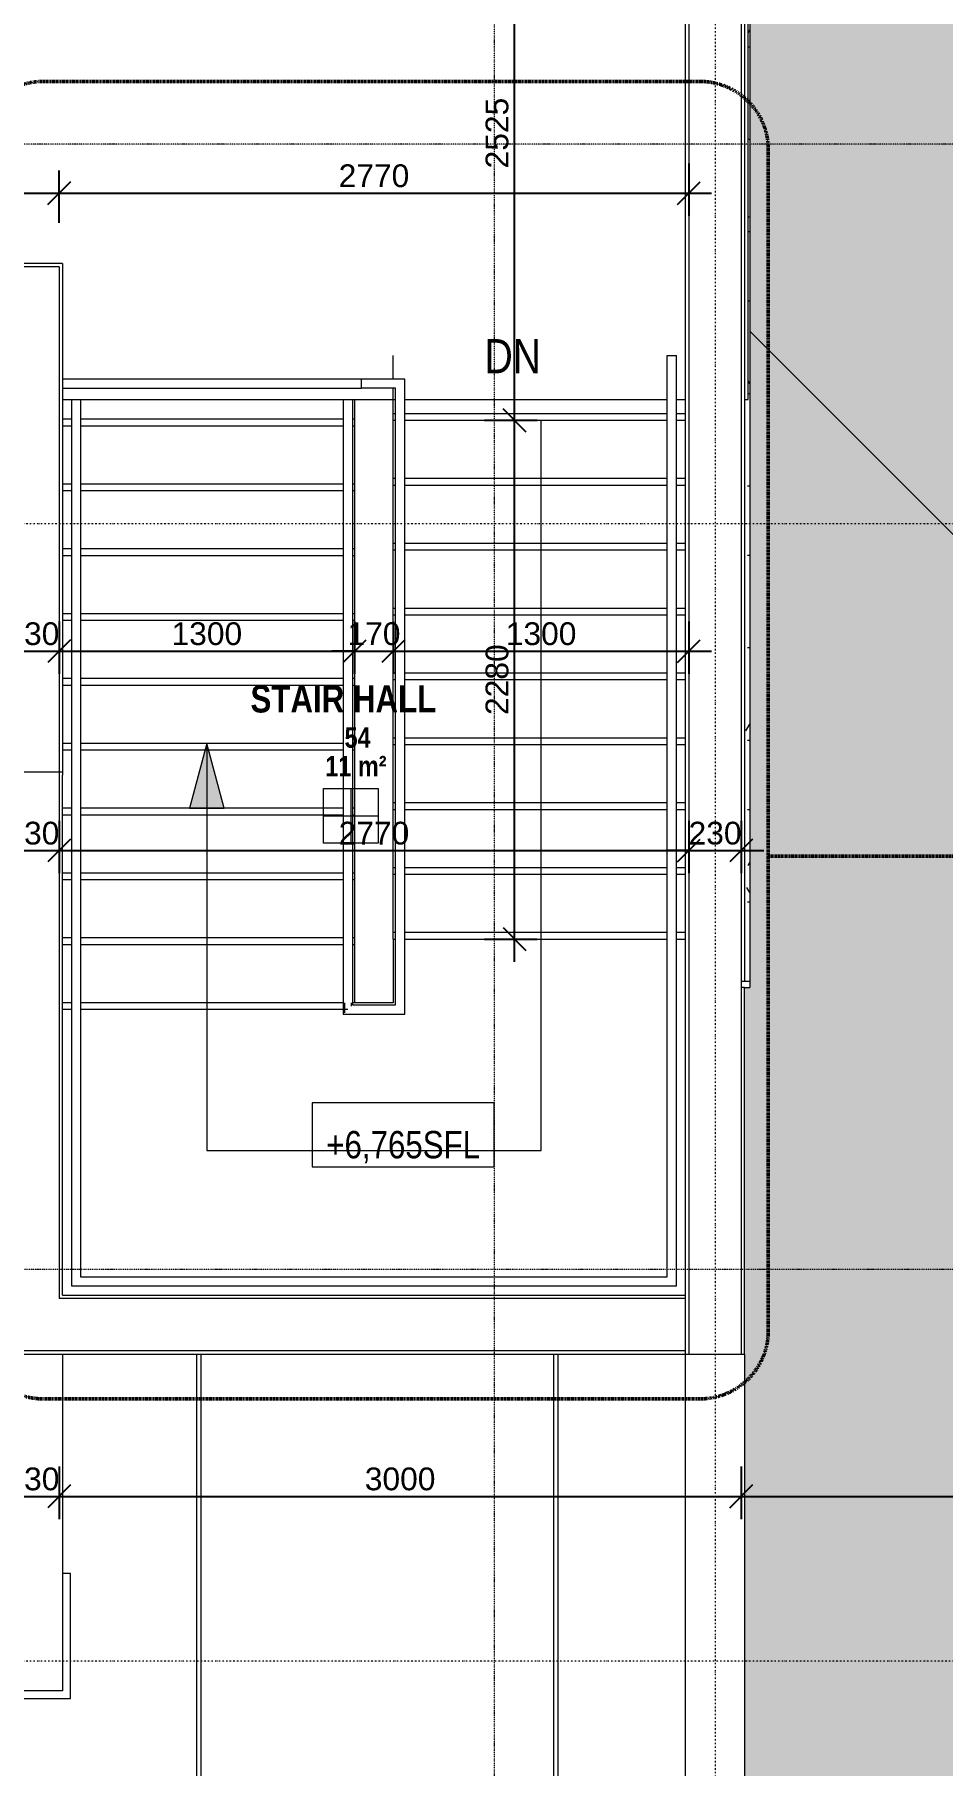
# Model space of a CAD drawing. Header units: millimetres. Extents: x -21051 to 202668, y -15646 to 13691.
# Drawn here: x 132774 to 136766, y -8752 to -1144 of the extents above; entities that cross this region are included whole.
import ezdxf

# ---------------------------------------------------------------- set-up
doc = ezdxf.new("R2010")
doc.units = ezdxf.units.MM
for name, pattern in [('Dash dot', [15.875, 6.35, -4.7625, 0, -4.7625]), ('Overhead', [2.8, 2, -0.8]), ('TD_Callout Boundary', [4, 2, -2]), ('TD_Level Line', [8, 4, -2, 0, -2])]:
    doc.linetypes.add(name, pattern=pattern)
for name, color, linetype, lineweight in [('A-ANNO-DIMS', 211, 'Continuous', 9), ('A-ANNO-SYMB', 150, 'Continuous', 9), ('A-AREA-IDEN', 2, 'Continuous', 9), ('A-DETL-MBND', 5, 'Continuous', 5), ('A-FLOR', 192, 'Continuous', 5), ('A-FLOR-HRAL', 11, 'Continuous', 5), ('A-ROOF', 132, 'Continuous', 5), ('A-ROOF-PATT', 132, 'Continuous', 5), ('A-WALL', 113, 'Continuous', 5), ('G-ANNO-DIMS', 111, 'Continuous', 9), ('G-ANNO-SYMB', 111, 'Continuous', 9), ('I-WALL', 2, 'Continuous', 5), ('Q-CASE', 31, 'Continuous', 5), ('S-GRID', 1, 'Continuous', 9), ('S-STRS', 31, 'Continuous', 5), ('S-STRS-ANNO', 31, 'Continuous', 5), ('S-STRS-IDEN', 31, 'Continuous', 5)]:
    doc.layers.add(name, color=color, linetype=linetype, lineweight=lineweight)
doc.layers.get('0').off()
doc.styles.add('Arial Narrow', font='ARIALN.TTF', dxfattribs={"height": 150})
doc.styles.add('Arial Narrow_1', font='ARIALN.TTF', dxfattribs={"height": 120})
doc.styles.add('Arial Narrow_B', font='ARIALNB.TTF', dxfattribs={"height": 90})
doc.styles.add('Arial Narrow_B_1', font='ARIALNB.TTF', dxfattribs={"height": 120})
doc.styles.add('Arial_3', font='arial.ttf', dxfattribs={"height": 100})
doc.dimstyles.new('Arial_1_0', dxfattribs={"dimscale": 304.8, "dimtxt": 102.02594, "dimasz": 0.328084, "dimexe": 0.328084, "dimexo": 0.0625, "dimgap": 0.082021, "dimtad": 1, "dimdec": 0, "dimzin": 0, "dimdsep": 46, "dimtxsty": 'Arial_3', "dimblk1": 'OBLIQUE', "dimblk2": 'OBLIQUE', "dimsah": 1, "dimcen": 0.09, "dimdle": 0.328084, "dimazin": 0, "dimtfac": 1, "dimtdec": 4, "dimtix": 1, "dimtmove": 0, "dimatfit": 3, "dimfxl": 0.492126, "dimfxlon": 1, "dimtvp": 1, "dimtolj": 1, "dimtzin": 0, "dimarcsym": 2})

# ---------------------------------------------------------------- blocks, each defined once
blk = doc.blocks.new('PARAPET4 - PARAPET-973503-02_Pent floor')
at = {"layer": 'Q-CASE'}
for p, q in [((-9460.2, -661.7), (-7426, -594.8)), ((-9478.7, -681.4), (-7425.4, -613.9)), ((-7374.5, -2161.9), (-9427.8, -2229.4)), ((-7373.8, -2181.1), (-9408, -2247.9))]:
    blk.add_line(p, q, dxfattribs=at)
blk = doc.blocks.new('Railing - Railing-1119065-02_Pent floor')
at = {"layer": 'A-FLOR-HRAL'}
for p, q in [((-3211.3, -1100.1), (-5860.7, -1187.2)), ((-3210, -1140.1), (-5859.4, -1227.2)), ((-5860.7, -1187.2), (-5910.7, -1188.9)), ((-5910.7, -1188.9), (-5901.8, -1458.7)), ((-5860.5, -1192.2), (-5905.5, -1193.7)), ((-5860.5, -1192.2), (-5905.5, -1193.7)), ((-5860.5, -1192.2), (-5905.5, -1193.7)), ((-5860.5, -1192.2), (-5905.5, -1193.7)), ((-5860.5, -1192.2), (-5905.5, -1193.7)), ((-3158.7, -1178.5), (-3118.7, -1177.1)), ((-3153.8, -1328.4), (-3158.7, -1178.5)), ((-3112.5, -1367), (-3118.7, -1177.1)), ((-5859.5, -1222.2), (-5874.5, -1222.7)), ((-5859.5, -1222.2), (-5874.5, -1222.7)), ((-5859.5, -1222.2), (-5874.5, -1222.7)), ((-5859.5, -1222.2), (-5874.5, -1222.7)), ((-5859.5, -1222.2), (-5874.5, -1222.7)), ((-5859.4, -1227.2), (-5869.4, -1227.5)), ((-5869.4, -1227.5), (-5863.1, -1417.4)), ((-5573.3, -1407.9), (-3294.5, -1333)), ((-3294.5, -1333), (-3153.8, -1328.4)), ((-3293.2, -1373), (-3112.5, -1367)), ((-5863.1, -1417.4), (-5858.1, -1417.3)), ((-5858.1, -1417.3), (-5573.3, -1407.9)), ((-5572, -1447.9), (-3293.2, -1373)), ((-5901.8, -1458.7), (-5856.8, -1457.3)), ((-5856.8, -1457.3), (-5572, -1447.9))]:
    blk.add_line(p, q, dxfattribs=at)
blk = doc.blocks.new('Railing - Railing-1119069-02_Pent floor')
at = {"layer": 'A-FLOR-HRAL'}
for p, q in [((-3250.6, 94.2), (-5900, 7.1)), ((-5900, 7.1), (-7144.3, -33.8)), ((-3249.2, 54.2), (-5898.6, -32.9)), ((-7144.3, -33.8), (-7056.9, -2692.4)), ((-5898.6, -32.9), (-7103, -72.5)), ((-7103, -72.5), (-7018.2, -2651.1)), ((-5534, -2602.3), (-3255.2, -2527.4)), ((-5532.7, -2642.2), (-3253.9, -2567.3)), ((-3255.2, -2527.4), (-2970.4, -2518)), ((-3253.9, -2567.3), (-2969.1, -2558)), ((-2970.4, -2518), (-2969.1, -2558)), ((-7056.9, -2692.4), (-5817.5, -2651.6)), ((-7018.2, -2651.1), (-5818.9, -2611.6)), ((-5818.9, -2611.6), (-5534, -2602.3)), ((-5817.5, -2651.6), (-5532.7, -2642.2))]:
    blk.add_line(p, q, dxfattribs=at)
blk = doc.blocks.new('brick facing edge - brick facing edge-1233025-02_Pent floor')
at = {"layer": 'A-WALL'}
for p, q in [((-8967.5, 211.4), (-8957.6, -88.4)), ((-8957.6, -88.4), (-8407.9, -70.3)), ((-8407.9, -70.3), (-8409.1, -35.4))]:
    blk.add_line(p, q, dxfattribs=at)
blk = doc.blocks.new('Railing - Railing-1314370-02_Pent floor')
at = {"layer": 'A-FLOR-HRAL'}
for p, q in [((-3201.9, 135.8), (-3158.7, -1178.5)), ((-3118.7, -1177.1), (-3161.9, 137.2)), ((-3141, -1177.9), (-3136.4, -1177.7))]:
    blk.add_line(p, q, dxfattribs=at)
blk = doc.blocks.new('Room Tag B - Medium_rfaX - Name and Number-1261570-02_Pent floor')
at = {"layer": 'A-AREA-IDEN'}
for p, q in [((-2.752, -5.004), (-2.752, -2.604)), ((-2.752, -2.604), (-0.352, -2.604)), ((-1.552, -2.604), (-1.552, -5.004)), ((-0.352, -2.604), (-0.352, -5.004)), ((-2.752, -3.804), (-0.352, -3.804)), ((-0.352, -5.004), (-2.752, -5.004))]:
    blk.add_line(p, q, dxfattribs=at)
blk = doc.blocks.new('_Oblique')
at = {"color": 0, "linetype": 'ByBlock', "lineweight": -2}
blk.add_line((-0.5, -0.5), (0.5, 0.5), dxfattribs=at)
blk = doc.blocks.new('*D1451')
at = {"layer": 'A-ANNO-DIMS', "color": 0, "lineweight": -2, "transparency": 16777216}
for p, q in [((132651.6, -7438.2), (132651.6, -7669.2)), ((132881.6, -7438.2), (132881.6, -7669.2)), ((132651.6, -7569.2), (132551.6, -7569.2)), ((132651.6, -7569.2), (132881.6, -7569.2)), ((132881.6, -7569.2), (132981.6, -7569.2))]:
    blk.add_line(p, q, dxfattribs=at)
at = {"layer": 'Defpoints', "color": 0, "transparency": 16777216}
for p in [(132651.6, -7419.2), (132881.6, -7419.2), (132881.6, -7569.2)]:
    blk.add_point(p, dxfattribs=at)
at = {"layer": 'A-ANNO-DIMS', "color": 0, "lineweight": -2, "transparency": 16777216, "xscale": 100, "yscale": 100, "zscale": 100}
blk.add_blockref('_Oblique', (132651.6, -7569.2), dxfattribs=at)
at = {"layer": 'A-ANNO-DIMS', "color": 0, "lineweight": -2, "transparency": 16777216, "xscale": 100, "yscale": 100, "zscale": 100, "rotation": 180}
blk.add_blockref('_Oblique', (132881.6, -7569.2), dxfattribs=at)
at = {"layer": 'A-ANNO-DIMS', "color": 0, "transparency": 16777216, "insert": (132766.6, -7493.1), "char_height": 100, "width": 276.883, "attachment_point": 5, "style": 'Arial_3'}
blk.add_mtext('\\A1;230', dxfattribs=at)
blk = doc.blocks.new('*D1452')
at = {"layer": 'A-ANNO-DIMS', "color": 0, "lineweight": -2, "transparency": 16777216}
for p, q in [((132881.6, -7438.2), (132881.6, -7669.2)), ((135881.6, -7438.2), (135881.6, -7669.2)), ((132781.6, -7569.2), (135981.6, -7569.2))]:
    blk.add_line(p, q, dxfattribs=at)
at = {"layer": 'Defpoints', "color": 0, "transparency": 16777216}
for p in [(132881.6, -7419.2), (135881.6, -7419.2), (135881.6, -7569.2)]:
    blk.add_point(p, dxfattribs=at)
at = {"layer": 'A-ANNO-DIMS', "color": 0, "lineweight": -2, "transparency": 16777216, "xscale": 100, "yscale": 100, "zscale": 100, "rotation": 180}
blk.add_blockref('_Oblique', (132881.6, -7569.2), dxfattribs=at)
at = {"layer": 'A-ANNO-DIMS', "color": 0, "lineweight": -2, "transparency": 16777216, "xscale": 100, "yscale": 100, "zscale": 100}
blk.add_blockref('_Oblique', (135881.6, -7569.2), dxfattribs=at)
at = {"layer": 'A-ANNO-DIMS', "color": 0, "transparency": 16777216, "insert": (134381.6, -7493.1), "char_height": 100, "width": 369.177, "attachment_point": 5, "style": 'Arial_3'}
blk.add_mtext('\\A1;3000', dxfattribs=at)
blk = doc.blocks.new('*D1453')
at = {"layer": 'A-ANNO-DIMS', "color": 0, "lineweight": -2, "transparency": 16777216}
for p, q in [((135881.6, -7438.2), (135881.6, -7669.2)), ((142481.6, -7438.2), (142481.6, -7669.2)), ((135781.6, -7569.2), (142581.6, -7569.2))]:
    blk.add_line(p, q, dxfattribs=at)
at = {"layer": 'Defpoints', "color": 0, "transparency": 16777216}
for p in [(135881.6, -7419.2), (142481.6, -7419.2), (142481.6, -7569.2)]:
    blk.add_point(p, dxfattribs=at)
at = {"layer": 'A-ANNO-DIMS', "color": 0, "lineweight": -2, "transparency": 16777216, "xscale": 100, "yscale": 100, "zscale": 100, "rotation": 180}
blk.add_blockref('_Oblique', (135881.6, -7569.2), dxfattribs=at)
at = {"layer": 'A-ANNO-DIMS', "color": 0, "lineweight": -2, "transparency": 16777216, "xscale": 100, "yscale": 100, "zscale": 100}
blk.add_blockref('_Oblique', (142481.6, -7569.2), dxfattribs=at)
at = {"layer": 'A-ANNO-DIMS', "color": 0, "transparency": 16777216, "insert": (139181.6, -7493.1), "char_height": 100, "width": 369.177, "attachment_point": 5, "style": 'Arial_3'}
blk.add_mtext('\\A1;6600', dxfattribs=at)
blk = doc.blocks.new('Spot Elevations - _-1243852-02_Pent floor')
at = {"layer": 'G-ANNO-DIMS'}
for p, q in [((-4, 0), (-4, 2.8125)), ((-4, 2.8125), (4, 2.8125)), ((4, 2.8125), (4, 0)), ((4, 0), (-4, 0))]:
    blk.add_line(p, q, dxfattribs=at)
blk = doc.blocks.new('*D1494')
at = {"layer": 'A-ANNO-DIMS', "color": 0, "lineweight": -2, "transparency": 16777216}
for p, q in [((134884.2, -5219.2), (134884.2, -2739.2)), ((134753.2, -2839.2), (134984.2, -2839.2)), ((134753.2, -5119.2), (134984.2, -5119.2))]:
    blk.add_line(p, q, dxfattribs=at)
at = {"layer": 'Defpoints', "color": 0, "transparency": 16777216}
for p in [(134734.2, -2839.2), (134884.2, -2839.2), (134734.2, -5119.2)]:
    blk.add_point(p, dxfattribs=at)
at = {"layer": 'A-ANNO-DIMS', "color": 0, "lineweight": -2, "transparency": 16777216, "xscale": 100, "yscale": 100, "zscale": 100}
for p, rotation in [((134884.2, -2839.2), 90), ((134884.2, -5119.2), 270)]:
    blk.add_blockref('_Oblique', p, dxfattribs=dict(at, rotation=rotation))
at = {"layer": 'A-ANNO-DIMS', "color": 0, "transparency": 16777216, "insert": (134808.1, -3979.2), "char_height": 100, "width": 369.177, "attachment_point": 5, "rotation": 90, "style": 'Arial_3'}
blk.add_mtext('\\A1;2280', dxfattribs=at)
blk = doc.blocks.new('*D1495')
at = {"layer": 'A-ANNO-DIMS', "color": 0, "lineweight": -2, "transparency": 16777216}
for p, q in [((134884.2, -2939.2), (134884.2, -214.2)), ((134753.2, -314.2), (134984.2, -314.2)), ((134753.2, -2839.2), (134984.2, -2839.2))]:
    blk.add_line(p, q, dxfattribs=at)
at = {"layer": 'Defpoints', "color": 0, "transparency": 16777216}
for p in [(134734.2, -314.2), (134884.2, -314.2), (134734.2, -2839.2)]:
    blk.add_point(p, dxfattribs=at)
at = {"layer": 'A-ANNO-DIMS', "color": 0, "lineweight": -2, "transparency": 16777216, "xscale": 100, "yscale": 100, "zscale": 100}
for p, rotation in [((134884.2, -314.2), 90), ((134884.2, -2839.2), 270)]:
    blk.add_blockref('_Oblique', p, dxfattribs=dict(at, rotation=rotation))
at = {"layer": 'A-ANNO-DIMS', "color": 0, "transparency": 16777216, "insert": (134808.1, -1576.7), "char_height": 100, "width": 369.177, "attachment_point": 5, "rotation": 90, "style": 'Arial_3'}
blk.add_mtext('\\A1;2525', dxfattribs=at)
blk = doc.blocks.new('*D1515')
at = {"layer": 'A-ANNO-DIMS', "color": 0, "lineweight": -2, "transparency": 16777216}
for p, q in [((132651.6, -4599.6), (132651.6, -4830.5)), ((132881.6, -4599.6), (132881.6, -4830.5)), ((132651.6, -4730.5), (132551.6, -4730.5)), ((132651.6, -4730.5), (132881.6, -4730.5)), ((132881.6, -4730.5), (132981.6, -4730.5))]:
    blk.add_line(p, q, dxfattribs=at)
at = {"layer": 'Defpoints', "color": 0, "transparency": 16777216}
for p in [(132651.6, -4580.5), (132881.6, -4580.5), (132881.6, -4730.5)]:
    blk.add_point(p, dxfattribs=at)
at = {"layer": 'A-ANNO-DIMS', "color": 0, "lineweight": -2, "transparency": 16777216, "xscale": 100, "yscale": 100, "zscale": 100}
blk.add_blockref('_Oblique', (132651.6, -4730.5), dxfattribs=at)
at = {"layer": 'A-ANNO-DIMS', "color": 0, "lineweight": -2, "transparency": 16777216, "xscale": 100, "yscale": 100, "zscale": 100, "rotation": 180}
blk.add_blockref('_Oblique', (132881.6, -4730.5), dxfattribs=at)
at = {"layer": 'A-ANNO-DIMS', "color": 0, "transparency": 16777216, "insert": (132766.6, -4654.5), "char_height": 100, "width": 276.883, "attachment_point": 5, "style": 'Arial_3'}
blk.add_mtext('\\A1;230', dxfattribs=at)
blk = doc.blocks.new('*D1516')
at = {"layer": 'A-ANNO-DIMS', "color": 0, "lineweight": -2, "transparency": 16777216}
for p, q in [((132881.6, -4599.6), (132881.6, -4830.5)), ((135651.6, -4599.6), (135651.6, -4830.5)), ((132781.6, -4730.5), (135751.6, -4730.5))]:
    blk.add_line(p, q, dxfattribs=at)
at = {"layer": 'Defpoints', "color": 0, "transparency": 16777216}
for p in [(132881.6, -4580.5), (135651.6, -4580.5), (135651.6, -4730.5)]:
    blk.add_point(p, dxfattribs=at)
at = {"layer": 'A-ANNO-DIMS', "color": 0, "lineweight": -2, "transparency": 16777216, "xscale": 100, "yscale": 100, "zscale": 100, "rotation": 180}
blk.add_blockref('_Oblique', (132881.6, -4730.5), dxfattribs=at)
at = {"layer": 'A-ANNO-DIMS', "color": 0, "lineweight": -2, "transparency": 16777216, "xscale": 100, "yscale": 100, "zscale": 100}
blk.add_blockref('_Oblique', (135651.6, -4730.5), dxfattribs=at)
at = {"layer": 'A-ANNO-DIMS', "color": 0, "transparency": 16777216, "insert": (134266.6, -4654.5), "char_height": 100, "width": 369.177, "attachment_point": 5, "style": 'Arial_3'}
blk.add_mtext('\\A1;2770', dxfattribs=at)
blk = doc.blocks.new('*D1517')
at = {"layer": 'A-ANNO-DIMS', "color": 0, "lineweight": -2, "transparency": 16777216}
for p, q in [((135651.6, -4599.6), (135651.6, -4830.5)), ((135881.6, -4599.6), (135881.6, -4830.5)), ((135651.6, -4730.5), (135551.6, -4730.5)), ((135651.6, -4730.5), (135881.6, -4730.5)), ((135881.6, -4730.5), (135981.6, -4730.5))]:
    blk.add_line(p, q, dxfattribs=at)
at = {"layer": 'Defpoints', "color": 0, "transparency": 16777216}
for p in [(135651.6, -4580.5), (135881.6, -4580.5), (135881.6, -4730.5)]:
    blk.add_point(p, dxfattribs=at)
at = {"layer": 'A-ANNO-DIMS', "color": 0, "lineweight": -2, "transparency": 16777216, "xscale": 100, "yscale": 100, "zscale": 100}
blk.add_blockref('_Oblique', (135651.6, -4730.5), dxfattribs=at)
at = {"layer": 'A-ANNO-DIMS', "color": 0, "lineweight": -2, "transparency": 16777216, "xscale": 100, "yscale": 100, "zscale": 100, "rotation": 180}
blk.add_blockref('_Oblique', (135881.6, -4730.5), dxfattribs=at)
at = {"layer": 'A-ANNO-DIMS', "color": 0, "transparency": 16777216, "insert": (135766.6, -4654.5), "char_height": 100, "width": 276.883, "attachment_point": 5, "style": 'Arial_3'}
blk.add_mtext('\\A1;230', dxfattribs=at)
blk = doc.blocks.new('*D1368')
at = {"layer": 'A-ANNO-DIMS', "color": 0, "lineweight": -2, "transparency": 16777216}
for p, q in [((132311.6, -1971.8), (132311.6, -1740.9)), ((132881.6, -1971.8), (132881.6, -1740.9)), ((132211.6, -1840.9), (132981.6, -1840.9))]:
    blk.add_line(p, q, dxfattribs=at)
at = {"layer": 'Defpoints', "color": 0, "transparency": 16777216}
for p in [(132881.6, -1840.9), (132311.6, -1990.9), (132881.6, -1990.9)]:
    blk.add_point(p, dxfattribs=at)
at = {"layer": 'A-ANNO-DIMS', "color": 0, "lineweight": -2, "transparency": 16777216, "xscale": 100, "yscale": 100, "zscale": 100, "rotation": 180}
blk.add_blockref('_Oblique', (132311.6, -1840.9), dxfattribs=at)
at = {"layer": 'A-ANNO-DIMS', "color": 0, "lineweight": -2, "transparency": 16777216, "xscale": 100, "yscale": 100, "zscale": 100}
blk.add_blockref('_Oblique', (132881.6, -1840.9), dxfattribs=at)
at = {"layer": 'A-ANNO-DIMS', "color": 0, "transparency": 16777216, "insert": (132596.6, -1764.8), "char_height": 100, "width": 276.883, "attachment_point": 5, "style": 'Arial_3'}
blk.add_mtext('\\A1;570', dxfattribs=at)
blk = doc.blocks.new('*D1369')
at = {"layer": 'A-ANNO-DIMS', "color": 0, "lineweight": -2, "transparency": 16777216}
for p, q in [((132881.6, -1971.8), (132881.6, -1740.9)), ((135651.6, -1709.9), (135651.6, -1940.9)), ((132781.6, -1840.9), (135751.6, -1840.9))]:
    blk.add_line(p, q, dxfattribs=at)
at = {"layer": 'Defpoints', "color": 0, "transparency": 16777216}
for p in [(135651.6, -1690.9), (135651.6, -1840.9), (132881.6, -1990.9)]:
    blk.add_point(p, dxfattribs=at)
at = {"layer": 'A-ANNO-DIMS', "color": 0, "lineweight": -2, "transparency": 16777216, "xscale": 100, "yscale": 100, "zscale": 100, "rotation": 180}
blk.add_blockref('_Oblique', (132881.6, -1840.9), dxfattribs=at)
at = {"layer": 'A-ANNO-DIMS', "color": 0, "lineweight": -2, "transparency": 16777216, "xscale": 100, "yscale": 100, "zscale": 100}
blk.add_blockref('_Oblique', (135651.6, -1840.9), dxfattribs=at)
at = {"layer": 'A-ANNO-DIMS', "color": 0, "transparency": 16777216, "insert": (134266.6, -1764.8), "char_height": 100, "width": 369.177, "attachment_point": 5, "style": 'Arial_3'}
blk.add_mtext('\\A1;2770', dxfattribs=at)
blk = doc.blocks.new('*D1414')
at = {"layer": 'A-ANNO-DIMS', "color": 0, "lineweight": -2, "transparency": 16777216}
for p, q in [((132651.6, -3723), (132651.6, -3953.9)), ((132881.6, -3723), (132881.6, -3953.9)), ((132651.6, -3853.9), (132551.6, -3853.9)), ((132651.6, -3853.9), (132881.6, -3853.9)), ((132881.6, -3853.9), (132981.6, -3853.9))]:
    blk.add_line(p, q, dxfattribs=at)
at = {"layer": 'Defpoints', "color": 0, "transparency": 16777216}
for p in [(132651.6, -3703.9), (132881.6, -3703.9), (132881.6, -3853.9)]:
    blk.add_point(p, dxfattribs=at)
at = {"layer": 'A-ANNO-DIMS', "color": 0, "lineweight": -2, "transparency": 16777216, "xscale": 100, "yscale": 100, "zscale": 100}
blk.add_blockref('_Oblique', (132651.6, -3853.9), dxfattribs=at)
at = {"layer": 'A-ANNO-DIMS', "color": 0, "lineweight": -2, "transparency": 16777216, "xscale": 100, "yscale": 100, "zscale": 100, "rotation": 180}
blk.add_blockref('_Oblique', (132881.6, -3853.9), dxfattribs=at)
at = {"layer": 'A-ANNO-DIMS', "color": 0, "transparency": 16777216, "insert": (132766.6, -3777.8), "char_height": 100, "width": 276.883, "attachment_point": 5, "style": 'Arial_3'}
blk.add_mtext('\\A1;230', dxfattribs=at)
blk = doc.blocks.new('*D1415')
at = {"layer": 'A-ANNO-DIMS', "color": 0, "lineweight": -2, "transparency": 16777216}
for p, q in [((132881.6, -3723), (132881.6, -3953.9)), ((134181.6, -3723), (134181.6, -3953.9)), ((132781.6, -3853.9), (134281.6, -3853.9))]:
    blk.add_line(p, q, dxfattribs=at)
at = {"layer": 'Defpoints', "color": 0, "transparency": 16777216}
for p in [(132881.6, -3703.9), (134181.6, -3703.9), (134181.6, -3853.9)]:
    blk.add_point(p, dxfattribs=at)
at = {"layer": 'A-ANNO-DIMS', "color": 0, "lineweight": -2, "transparency": 16777216, "xscale": 100, "yscale": 100, "zscale": 100, "rotation": 180}
blk.add_blockref('_Oblique', (132881.6, -3853.9), dxfattribs=at)
at = {"layer": 'A-ANNO-DIMS', "color": 0, "lineweight": -2, "transparency": 16777216, "xscale": 100, "yscale": 100, "zscale": 100}
blk.add_blockref('_Oblique', (134181.6, -3853.9), dxfattribs=at)
at = {"layer": 'A-ANNO-DIMS', "color": 0, "transparency": 16777216, "insert": (133531.6, -3777.8), "char_height": 100, "width": 369.177, "attachment_point": 5, "style": 'Arial_3'}
blk.add_mtext('\\A1;1300', dxfattribs=at)
blk = doc.blocks.new('*D1416')
at = {"layer": 'A-ANNO-DIMS', "color": 0, "lineweight": -2, "transparency": 16777216}
for p, q in [((134181.6, -3723), (134181.6, -3953.9)), ((134351.6, -3723), (134351.6, -3953.9)), ((134181.6, -3853.9), (134081.6, -3853.9)), ((134181.6, -3853.9), (134351.6, -3853.9)), ((134351.6, -3853.9), (134451.6, -3853.9))]:
    blk.add_line(p, q, dxfattribs=at)
at = {"layer": 'Defpoints', "color": 0, "transparency": 16777216}
for p in [(134181.6, -3703.9), (134351.6, -3703.9), (134351.6, -3853.9)]:
    blk.add_point(p, dxfattribs=at)
at = {"layer": 'A-ANNO-DIMS', "color": 0, "lineweight": -2, "transparency": 16777216, "xscale": 100, "yscale": 100, "zscale": 100}
blk.add_blockref('_Oblique', (134181.6, -3853.9), dxfattribs=at)
at = {"layer": 'A-ANNO-DIMS', "color": 0, "lineweight": -2, "transparency": 16777216, "xscale": 100, "yscale": 100, "zscale": 100, "rotation": 180}
blk.add_blockref('_Oblique', (134351.6, -3853.9), dxfattribs=at)
at = {"layer": 'A-ANNO-DIMS', "color": 0, "transparency": 16777216, "insert": (134266.6, -3777.9), "char_height": 100, "width": 276.883, "attachment_point": 5, "style": 'Arial_3'}
blk.add_mtext('\\A1;170', dxfattribs=at)
blk = doc.blocks.new('*D1417')
at = {"layer": 'A-ANNO-DIMS', "color": 0, "lineweight": -2, "transparency": 16777216}
for p, q in [((134351.6, -3723), (134351.6, -3953.9)), ((135651.6, -3723), (135651.6, -3953.9)), ((134251.6, -3853.9), (135751.6, -3853.9))]:
    blk.add_line(p, q, dxfattribs=at)
at = {"layer": 'Defpoints', "color": 0, "transparency": 16777216}
for p in [(134351.6, -3703.9), (135651.6, -3703.9), (135651.6, -3853.9)]:
    blk.add_point(p, dxfattribs=at)
at = {"layer": 'A-ANNO-DIMS', "color": 0, "lineweight": -2, "transparency": 16777216, "xscale": 100, "yscale": 100, "zscale": 100, "rotation": 180}
blk.add_blockref('_Oblique', (134351.6, -3853.9), dxfattribs=at)
at = {"layer": 'A-ANNO-DIMS', "color": 0, "lineweight": -2, "transparency": 16777216, "xscale": 100, "yscale": 100, "zscale": 100}
blk.add_blockref('_Oblique', (135651.6, -3853.9), dxfattribs=at)
at = {"layer": 'A-ANNO-DIMS', "color": 0, "transparency": 16777216, "insert": (135001.6, -3777.8), "char_height": 100, "width": 369.177, "attachment_point": 5, "style": 'Arial_3'}
blk.add_mtext('\\A1;1300', dxfattribs=at)

msp = doc.modelspace()

# ---------------------------------------------------------------- hatches: boundary and pattern name
at = {"layer": 'A-DETL-MBND'}
h = msp.add_hatch(dxfattribs=at)
h.set_pattern_fill('FP_15', color=256, style=0, pattern_type=2)
h.set_pattern_definition([(0, (124733.37, -5362.75), (406.4, 101.6), [33.528, -271.272, 33.528, -271.272, -1625.6]), (0, (124733.37, -5362.75), (406.4, 101.6), [-609.6, 33.528, -576.072, 33.528, -271.272, -711.2]), (0, (124733.37, -5362.75), (406.4, 101.6), [-1524, 33.528, -169.672, 33.528, -474.472]), (120, (124885.77, -5311.95), (-291.1882, 301.1527), [33.528, -271.272, 33.528, -1896.872]), (120, (124885.77, -5311.95), (-291.1882, 301.1527), [-338.328, -271.272, 33.528, -576.072, -1016]), (120, (124885.77, -5311.95), (-291.1882, 301.1527), [-1219.2, 33.528, -271.272, 33.528, -677.672]), (120, (124885.77, -5311.95), (-291.1882, 301.1527), [-1557.528, -169.672, 33.528, -474.472]), (240, (124936.57, -5108.75), (-115.2118, -402.7527), [33.528, -271.272, 33.528, -1896.872]), (240, (124936.57, -5108.75), (-115.2118, -402.7527), [-338.328, -271.272, 33.528, -576.072, -1016]), (240, (124936.57, -5108.75), (-115.2118, -402.7527), [-1219.2, 33.528, -271.272, 33.528, -677.672]), (240, (124936.57, -5108.75), (-115.2118, -402.7527), [-1557.528, -169.672, 33.528, -474.472])])
h.paths.add_polyline_path([(135907.7, -5304.7), (135919.2, -5304.7), (135919.2, 2447.3), (135896.6, 2447.3), (135896.6, 2420.8), (135911.6, 2420.8), (135911.6, -2748.4), (135896.6, -2748.4), (135896.6, -5304.7)])
at = {"layer": 'A-ROOF-PATT'}
h = msp.add_hatch(dxfattribs=at)
h.set_pattern_fill('FP_5', color=256, style=0, pattern_type=2)
h.set_pattern_definition([(5.321, (134349.0554, 614.184), (-1422.777465, -126.991261), [109.552, -2629.24]), (270, (134458.14, 624.34), (118.565, -127), [10.16, -116.84]), (90, (134467.62, 497.34), (-118.565, 127), [35.56, -91.44]), (180, (134467.62, 532.9), (-118.565, -127), [11.856, -106.708]), (0, (134455.76, 614.18), (118.565, 127), [11.856, -106.708]), (90, (134467.62, 614.18), (-118.565, 127), [10.16, -116.84]), (90, (134458.14, 497.34), (-118.565, 127), [25.4, -101.6]), (174.679, (134458.1354, 522.744), (-1422.777465, 126.991261), [109.552, -2629.24]), (140.782, (134452.2074, 522.744), (2015.6072356, -1650.990985), [32.138, -3181.648]), (107.286, (134427.31, 543.064), (-118.566, 253.99939), [31.922, -367.1]), (72.714, (134417.823, 573.544), (-118.566, -253.99939), [31.922, -367.1]), (39.218, (134427.3084, 604.024), (2015.6072356, 1650.990985), [32.138, -3181.648]), (108.981, (134435.6084, 549.414), (474.2663295, -1396.9973541), [25.517, -2526.225]), (71.019, (134427.3084, 573.544), (474.2663295, 1396.9973541), [25.517, -2526.225]), (39.321, (134435.6084, 597.674), (1541.347746, 1269.9923843), [26.055, -2579.41]), (140.679, (134455.7644, 532.904), (1541.347746, -1269.9923843), [26.055, -2579.41])])
h.paths.add_polyline_path([(142481.6, -9009.2), (142481.6, 7420.8), (135919.2, 858.5), (135919.2, -2446.8), (142356.1, -8883.7)])
h = msp.add_hatch(dxfattribs=at)
h.set_pattern_fill('FP_6', color=256, style=0, pattern_type=2)
h.set_pattern_definition([(275.321, (133254.3914, -735.031), (-126.991261, 1422.777465), [109.552, -2629.24]), (180, (133264.55, -844.11), (-127, -118.565), [10.16, -116.84]), (0, (133137.55, -853.6), (127, 118.565), [35.56, -91.44]), (90, (133173.11, -853.6), (-127, 118.565), [11.856, -106.708]), (270, (133254.39, -841.74), (127, -118.565), [11.856, -106.708]), (0, (133254.39, -853.6), (127, 118.565), [10.16, -116.84]), (0, (133137.55, -844.11), (127, 118.565), [25.4, -101.6]), (84.679, (133162.9514, -844.11), (126.991261, 1422.777465), [109.552, -2629.24]), (50.782, (133162.9514, -838.182), (-1650.990985, -2015.6072356), [32.138, -3181.648]), (17.286, (133183.27, -813.283), (253.99939, 118.566), [31.922, -367.1]), (342.714, (133213.75, -803.798), (-253.99939, 118.566), [31.922, -367.1]), (309.218, (133244.2314, -813.283), (1650.990985, -2015.6072356), [32.138, -3181.648]), (18.981, (133189.6214, -821.583), (-1396.9973541, -474.2663295), [25.517, -2526.225]), (341.019, (133213.7514, -813.283), (1396.9973541, -474.2663295), [25.517, -2526.225]), (309.321, (133237.8814, -821.583), (1269.9923843, -1541.347746), [26.055, -2579.41]), (50.679, (133173.1114, -841.739), (-1269.9923843, -1541.347746), [26.055, -2579.41])])
h.paths.add_polyline_path([(135907.7, -9009.2), (142481.6, -9009.2), (135919.2, -2446.8), (135919.2, -5332.6), (135896.6, -5332.6), (135896.6, -8923.4), (135881.6, -8923.4), (135881.6, -9009.2), (135896.6, -9009.2)])
at = {"layer": 'S-STRS-ANNO'}
msp.add_hatch(color=256, dxfattribs=at).paths.add_polyline_path([(133607.9, -4544.2), (133531.6, -4259.2), (133455.2, -4544.2)])

# ---------------------------------------------------------------- linework, layer by layer
at = {"layer": 'A-ANNO-SYMB', "linetype": 'TD_Callout Boundary', "lineweight": 50}
for p, q in [((135700.9, -1349.6), (132811.9, -1349.6)), ((136000.9, -6840.6), (136000.9, -1649.6)), ((136000.9, -4754.6), (143670.3, -4754.6)), ((132811.9, -7140.6), (135700.9, -7140.6))]:
    msp.add_line(p, q, dxfattribs=at)
for centre, start, end in [((132811.9, -1649.6), 90, 180), ((135700.9, -1649.6), 0, 90), ((132811.9, -6840.6), 180, 270), ((135700.9, -6840.6), 270, 0)]:
    msp.add_arc(centre, 300, start, end, dxfattribs=at)
at = {"layer": 'A-FLOR'}
for p, q in [((135911.6, -2748.4), (135911.6, 2420.8)), ((132896.6, -2748.4), (134361.6, -2748.4)), ((134401.6, -2748.4), (135556.6, -2748.4)), ((135596.6, -2748.4), (135636.6, -2748.4)), ((135896.6, -2748.4), (135911.6, -2748.4))]:
    msp.add_line(p, q, dxfattribs=at)
at = {"layer": 'A-ROOF'}
for p, q in [((135919.2, 2447.3), (135919.2, -5332.6)), ((135919.2, -2446.8), (142481.6, -9009.2))]:
    msp.add_line(p, q, dxfattribs=at)
at = {"layer": 'A-ROOF', "lineweight": 9}
for p, q in [((135896.6, -5304.7), (135919.2, -5304.7)), ((135896.6, -5332.6), (135919.2, -5332.6))]:
    msp.add_line(p, q, dxfattribs=at)
at = {"layer": 'A-WALL', "lineweight": 18}
for p, q in [((135881.6, 2420.8), (135881.6, -6944.2)), ((135651.6, -314.2), (135651.6, -6944.2)), ((132896.6, -2149.2), (132311.6, -2149.2)), ((132881.6, -2164.2), (132311.6, -2164.2)), ((132881.6, -2164.2), (132881.6, -6699.2)), ((132896.6, -2149.2), (132896.6, -4399.2)), ((130841.6, -4384.2), (132896.6, -4384.2)), ((135881.6, -5304.7), (135896.6, -5304.7)), ((135896.6, -5332.6), (135881.6, -5332.6)), ((135636.6, -6699.2), (132881.6, -6699.2)), ((135636.6, -6929.2), (132651.6, -6929.2))]:
    msp.add_line(p, q, dxfattribs=at)
at = {"layer": 'G-ANNO-SYMB', "linetype": 'TD_Level Line', "lineweight": 18}
for p, q in [((143536.4, -1625.3), (114117.3, -1625.3)), ((114217.8, -6570.7), (143536.4, -6570.7))]:
    msp.add_line(p, q, dxfattribs=at)
at = {"layer": 'I-WALL', "lineweight": 18}
for p, q in [((135896.6, 2435.8), (135896.6, -5304.7)), ((135636.6, -6944.2), (135636.6, -329.2)), ((132896.6, -6684.2), (132896.6, -4399.2)), ((135896.6, -6944.2), (135896.6, -5332.6)), ((132896.6, -6684.2), (135636.6, -6684.2)), ((132636.6, -6944.2), (135896.6, -6944.2))]:
    msp.add_line(p, q, dxfattribs=at)
at = {"layer": 'I-WALL'}
for p, q in [((132896.6, -6944.2), (132896.6, -8424.2)), ((135636.6, -8923.4), (135636.6, -6944.2)), ((135896.6, -6944.2), (135896.6, -8923.4)), ((132896.6, -8424.2), (128896.6, -8424.2))]:
    msp.add_line(p, q, dxfattribs=at)
at = {"layer": 'S-GRID', "linetype": 'Dash dot', "lineweight": 18}
for p, q in [((135766.6, 8999.9), (135766.6, -11369.2)), ((141737.6, -3294.2), (116963.2, -3294.2)), ((141737.6, -8294.2), (116963.2, -8294.2))]:
    msp.add_line(p, q, dxfattribs=at)
at = {"layer": 'S-STRS'}
for p, q in [((134351.6, -2658.4), (134351.6, -2554.2)), ((134351.6, -2839.2), (134351.6, -2698.4)), ((134181.6, -2748.4), (134181.6, -2834.2)), ((134181.6, -2834.2), (134181.6, -3119.2)), ((134351.6, -3124.2), (134351.6, -2839.2)), ((134181.6, -3119.2), (134181.6, -3404.2)), ((134351.6, -3409.2), (134351.6, -3124.2)), ((134181.6, -3404.2), (134181.6, -3689.2)), ((134351.6, -3694.2), (134351.6, -3409.2)), ((134181.6, -3689.2), (134181.6, -3974.2)), ((134351.6, -3979.2), (134351.6, -3694.2)), ((134181.6, -3974.2), (134181.6, -4259.2)), ((134351.6, -4264.2), (134351.6, -3979.2)), ((134181.6, -4259.2), (134181.6, -4544.2)), ((134351.6, -4549.2), (134351.6, -4264.2)), ((134181.6, -4544.2), (134181.6, -4829.2)), ((134351.6, -4834.2), (134351.6, -4549.2)), ((134181.6, -4829.2), (134181.6, -5114.2)), ((134351.6, -5119.2), (134351.6, -4834.2)), ((134181.6, -5114.2), (134181.6, -5399.2)), ((134351.6, -5119.2), (134351.6, -5399.2)), ((134351.6, -5119.2), (134361.6, -5119.2)), ((134401.6, -5119.2), (135556.6, -5119.2)), ((135596.6, -5119.2), (135636.6, -5119.2)), ((132936.6, -5399.2), (132896.6, -5399.2)), ((134131.3, -5399.2), (132976.6, -5399.2)), ((134181.6, -5399.2), (134171.6, -5399.2)), ((134351.6, -5399.2), (134181.6, -5399.2))]:
    msp.add_line(p, q, dxfattribs=at)
at = {"layer": 'S-STRS', "color": 9, "linetype": 'Overhead'}
for p, q in [((134351.6, -2809.2), (134361.6, -2809.2)), ((134401.6, -2809.2), (135556.6, -2809.2)), ((135596.6, -2809.2), (135636.6, -2809.2)), ((132936.6, -2864.2), (132896.6, -2864.2)), ((134131.6, -2864.2), (132976.6, -2864.2)), ((134181.6, -2864.2), (134171.6, -2864.2)), ((134351.6, -3094.2), (134361.6, -3094.2)), ((134401.6, -3094.2), (135556.6, -3094.2)), ((135596.6, -3094.2), (135636.6, -3094.2)), ((132936.6, -3149.2), (132896.6, -3149.2)), ((134131.6, -3149.2), (132976.6, -3149.2)), ((134181.6, -3149.2), (134171.6, -3149.2)), ((134351.6, -3379.2), (134361.6, -3379.2)), ((134401.6, -3379.2), (135556.6, -3379.2)), ((135596.6, -3379.2), (135636.6, -3379.2)), ((132936.6, -3434.2), (132896.6, -3434.2)), ((134131.6, -3434.2), (132976.6, -3434.2)), ((134181.6, -3434.2), (134171.6, -3434.2)), ((132936.6, -3719.2), (132896.6, -3719.2)), ((134131.6, -3719.2), (132976.6, -3719.2)), ((134181.6, -3719.2), (134171.6, -3719.2)), ((134351.6, -3664.2), (134361.6, -3664.2)), ((134401.6, -3664.2), (135556.6, -3664.2)), ((135596.6, -3664.2), (135636.6, -3664.2)), ((134351.6, -3949.2), (134361.6, -3949.2)), ((134401.6, -3949.2), (135556.6, -3949.2)), ((135596.6, -3949.2), (135636.6, -3949.2)), ((132936.6, -4004.2), (132896.6, -4004.2)), ((134131.6, -4004.2), (132976.6, -4004.2)), ((134181.6, -4004.2), (134171.6, -4004.2)), ((134351.6, -4234.2), (134361.6, -4234.2)), ((134401.6, -4234.2), (135556.6, -4234.2)), ((135596.6, -4234.2), (135636.6, -4234.2)), ((132936.6, -4289.2), (132896.6, -4289.2)), ((134131.6, -4289.2), (132976.6, -4289.2)), ((134181.6, -4289.2), (134171.6, -4289.2)), ((134351.6, -4519.2), (134361.6, -4519.2)), ((134401.6, -4519.2), (135556.6, -4519.2)), ((135596.6, -4519.2), (135636.6, -4519.2)), ((132936.6, -4574.2), (132896.6, -4574.2)), ((134131.6, -4574.2), (132976.6, -4574.2)), ((134181.6, -4574.2), (134171.6, -4574.2)), ((132936.6, -4859.2), (132896.6, -4859.2)), ((134131.6, -4859.2), (132976.6, -4859.2)), ((134181.6, -4859.2), (134171.6, -4859.2)), ((134351.6, -4804.2), (134361.6, -4804.2)), ((134401.6, -4804.2), (135556.6, -4804.2)), ((135596.6, -4804.2), (135636.6, -4804.2)), ((134351.6, -5089.2), (134361.6, -5089.2)), ((134401.6, -5089.2), (135556.6, -5089.2)), ((135596.6, -5089.2), (135636.6, -5089.2)), ((132936.6, -5144.2), (132896.6, -5144.2)), ((134131.6, -5144.2), (132976.6, -5144.2)), ((134181.6, -5144.2), (134171.6, -5144.2)), ((132936.6, -5429.2), (132896.6, -5429.2)), ((134151.6, -5429.2), (132976.6, -5429.2))]:
    msp.add_line(p, q, dxfattribs=at)
at = {"layer": 'S-STRS', "color": 8}
for p, q in [((132936.6, -2834.2), (132896.6, -2834.2)), ((134131.6, -2834.2), (132976.6, -2834.2)), ((134181.6, -2834.2), (134171.6, -2834.2)), ((134351.6, -2839.2), (134361.6, -2839.2)), ((134401.6, -2839.2), (135556.6, -2839.2)), ((135596.6, -2839.2), (135636.6, -2839.2)), ((132936.6, -3119.2), (132896.6, -3119.2)), ((134131.6, -3119.2), (132976.6, -3119.2)), ((134181.6, -3119.2), (134171.6, -3119.2)), ((134351.6, -3124.2), (134361.6, -3124.2)), ((134401.6, -3124.2), (135556.6, -3124.2)), ((135596.6, -3124.2), (135636.6, -3124.2)), ((132936.6, -3404.2), (132896.6, -3404.2)), ((134131.6, -3404.2), (132976.6, -3404.2)), ((134181.6, -3404.2), (134171.6, -3404.2)), ((134351.6, -3409.2), (134361.6, -3409.2)), ((134401.6, -3409.2), (135556.6, -3409.2)), ((135596.6, -3409.2), (135636.6, -3409.2)), ((132936.6, -3689.2), (132896.6, -3689.2)), ((134131.6, -3689.2), (132976.6, -3689.2)), ((134181.6, -3689.2), (134171.6, -3689.2)), ((134351.6, -3694.2), (134361.6, -3694.2)), ((134401.6, -3694.2), (135556.6, -3694.2)), ((135596.6, -3694.2), (135636.6, -3694.2)), ((132936.6, -3974.2), (132896.6, -3974.2)), ((134131.6, -3974.2), (132976.6, -3974.2)), ((134181.6, -3974.2), (134171.6, -3974.2)), ((134351.6, -3979.2), (134361.6, -3979.2)), ((134401.6, -3979.2), (135556.6, -3979.2)), ((135596.6, -3979.2), (135636.6, -3979.2)), ((132936.6, -4259.2), (132896.6, -4259.2)), ((134131.6, -4259.2), (132976.6, -4259.2)), ((134181.6, -4259.2), (134171.6, -4259.2)), ((134351.6, -4264.2), (134361.6, -4264.2)), ((134401.6, -4264.2), (135556.6, -4264.2)), ((135596.6, -4264.2), (135636.6, -4264.2)), ((132936.6, -4544.2), (132896.6, -4544.2)), ((134131.6, -4544.2), (132976.6, -4544.2)), ((134181.6, -4544.2), (134171.6, -4544.2)), ((134351.6, -4549.2), (134361.6, -4549.2)), ((134401.6, -4549.2), (135556.6, -4549.2)), ((135596.6, -4549.2), (135636.6, -4549.2)), ((132936.6, -4829.2), (132896.6, -4829.2)), ((134131.6, -4829.2), (132976.6, -4829.2)), ((134181.6, -4829.2), (134171.6, -4829.2)), ((134351.6, -4834.2), (134361.6, -4834.2)), ((134401.6, -4834.2), (135556.6, -4834.2)), ((135596.6, -4834.2), (135636.6, -4834.2)), ((132936.6, -5114.2), (132896.6, -5114.2)), ((134131.6, -5114.2), (132976.6, -5114.2)), ((134181.6, -5114.2), (134171.6, -5114.2))]:
    msp.add_line(p, q, dxfattribs=at)
at = {"layer": 'S-STRS-ANNO'}
for p, q in [((135001.6, -3124.2), (135001.6, -2839.2)), ((135001.6, -3409.2), (135001.6, -3124.2)), ((135001.6, -3694.2), (135001.6, -3409.2)), ((135001.6, -3979.2), (135001.6, -3694.2)), ((135001.6, -4264.2), (135001.6, -3979.2)), ((133531.6, -4259.2), (133455.2, -4544.2)), ((133531.6, -4259.2), (133531.6, -4544.2)), ((133607.9, -4544.2), (133531.6, -4259.2)), ((135001.6, -4549.2), (135001.6, -4264.2)), ((133455.2, -4544.2), (133607.9, -4544.2)), ((133531.6, -4544.2), (133531.6, -4829.2)), ((135001.6, -4834.2), (135001.6, -4549.2)), ((133531.6, -4829.2), (133531.6, -5114.2)), ((135001.6, -5119.2), (135001.6, -4834.2)), ((133531.6, -5114.2), (133531.6, -5399.2)), ((135001.6, -6049.2), (135001.6, -5119.2)), ((133531.6, -5399.2), (133531.6, -6049.2)), ((133531.6, -6049.2), (135001.6, -6049.2))]:
    msp.add_line(p, q, dxfattribs=at)

# ---------------------------------------------------------------- block references
at = {"layer": 'A-AREA-IDEN', "xscale": 99.99999999999994, "yscale": 99.99999999999994, "zscale": 99.99999999999994}
msp.add_blockref('Room Tag B - Medium_rfaX - Name and Number-1261570-02_Pent floor', (134320.5, -4197), dxfattribs=at)
at = {"layer": 'A-FLOR-HRAL', "rotation": 88.11700695989701}
for name in ['Railing - Railing-1119069-02_Pent floor', 'Railing - Railing-1314370-02_Pent floor', 'Railing - Railing-1119065-02_Pent floor']:
    msp.add_blockref(name, (133137.6, 497.3), dxfattribs=at)
at = {"layer": 'A-WALL', "rotation": 88.11700695989701}
msp.add_blockref('brick facing edge - brick facing edge-1233025-02_Pent floor', (133137.6, 497.3), dxfattribs=at)
at = {"layer": 'G-ANNO-DIMS', "extrusion": (0, 0, -1), "xscale": 99.99999999999994, "yscale": 99.99999999999994, "zscale": 99.99999999999994}
msp.add_blockref('Spot Elevations - _-1243852-02_Pent floor', (-134395.1, -6120.2), dxfattribs=at)
at = {"layer": 'Q-CASE', "rotation": 88.11700695989701}
msp.add_blockref('PARAPET4 - PARAPET-973503-02_Pent floor', (133137.6, 497.3), dxfattribs=at)

# ---------------------------------------------------------------- texts
at = {"layer": 'A-AREA-IDEN', "attachment_point": 1}
for s, insert, char_height, width, style in [('STAIR HALL', (133723.6, -4003.5), 120, 1066.244, 'Arial Narrow_B_1'), ('54', (134137.2, -4188.7), 90, 144.304, 'Arial Narrow_B'), ('11 m²', (134052.7, -4314.7), 90, 328.692, 'Arial Narrow_B')]:
    msp.add_mtext(s, dxfattribs=dict(at, insert=insert, char_height=char_height, width=width, style=style))
at = {"layer": 'G-ANNO-DIMS', "insert": (134056.8, -5963.2), "char_height": 120, "width": 812.014, "attachment_point": 1, "line_spacing_factor": 0.974696, "style": 'Arial Narrow_1'}
msp.add_mtext('+6,765SFL', dxfattribs=at)

# ---------------------------------------------------------------- dimensions: what is measured, and where the dimension line sits
at = {"layer": 'A-ANNO-DIMS'}
for base, p1, p2, override, picture, middle in [((132881.6, -1840.9), (132311.6, -1990.9), (132881.6, -1990.9), {"dimpost": '<>', "dimfxl": 570}, '*D1368', (132596.6, -1764.8)), ((135651.6, -1840.9), (132881.6, -1990.9), (135651.6, -1690.9), {"dimpost": '<>', "dimfxl": 2786.198126}, '*D1369', (134266.6, -1764.8)), ((132881.6, -3853.9), (132651.6, -3703.9), (132881.6, -3703.9), {"dimpost": '<>', "dimfxl": 230}, '*D1414', (132766.6, -3777.8)), ((134181.6, -3853.9), (132881.6, -3703.9), (134181.6, -3703.9), {"dimpost": '<>', "dimfxl": 1300}, '*D1415', (133531.6, -3777.8)), ((134351.6, -3853.9), (134181.6, -3703.9), (134351.6, -3703.9), {"dimpost": '<>', "dimfxl": 170}, '*D1416', (134266.6, -3777.9)), ((135651.6, -3853.9), (134351.6, -3703.9), (135651.6, -3703.9), {"dimpost": '<>', "dimfxl": 1300}, '*D1417', (135001.6, -3777.8)), ((132881.6, -4730.5), (132651.6, -4580.5), (132881.6, -4580.5), {"dimpost": '<>', "dimfxl": 230}, '*D1515', (132766.6, -4654.5)), ((135651.6, -4730.5), (132881.6, -4580.5), (135651.6, -4580.5), {"dimpost": '<>', "dimfxl": 2770}, '*D1516', (134266.6, -4654.5)), ((135881.6, -4730.5), (135651.6, -4580.5), (135881.6, -4580.5), {"dimpost": '<>', "dimfxl": 230}, '*D1517', (135766.6, -4654.5)), ((132881.6, -7569.2), (132651.6, -7419.2), (132881.6, -7419.2), {"dimpost": '<>', "dimfxl": 230}, '*D1451', (132766.6, -7493.1)), ((135881.6, -7569.2), (132881.6, -7419.2), (135881.6, -7419.2), {"dimpost": '<>', "dimfxl": 3000}, '*D1452', (134381.6, -7493.1)), ((142481.6, -7569.2), (135881.6, -7419.2), (142481.6, -7419.2), {"dimpost": '<>', "dimfxl": 6600}, '*D1453', (139181.6, -7493.1))]:
    dim = msp.add_linear_dim(base=base, p1=p1, p2=p2, dimstyle='Arial_1_0', override=override, dxfattribs=at)
    dim.commit()
    dim.dimension.update_dxf_attribs({"geometry": picture, "text_midpoint": middle})
dim = msp.add_linear_dim(base=(134884.2, -2839.2), p1=(134734.2, -5119.2), p2=(134734.2, -2839.2), angle=90, dimstyle='Arial_1_0', override={"dimpost": '<>', "dimfxl": 2280}, dxfattribs=at)
dim.commit()
dim.dimension.update_dxf_attribs({"geometry": '*D1494', "text_midpoint": (134808.1, -3979.2)})

# ---------------------------------------------------------------- next in the draw order: texts
at = {"layer": 'S-STRS-IDEN', "insert": (134753, -2482.2), "char_height": 150, "width": 298.257, "attachment_point": 1, "line_spacing_factor": 0.974696, "style": 'Arial Narrow', "bg_fill": 3, "box_fill_scale": 1.25, "bg_fill_color": 256, "bg_fill_true_color": 13158600, "bg_fill_transparency": 0}
msp.add_mtext('DN', dxfattribs=at)

# ---------------------------------------------------------------- next in the draw order: linework, layer by layer
at = {"layer": 'G-ANNO-SYMB', "linetype": 'TD_Level Line', "lineweight": 18}
msp.add_line((134795.3, 12010), (134795.3, -13985.5), dxfattribs=at)

# ---------------------------------------------------------------- next in the draw order: dimensions: what is measured, and where the dimension line sits
at = {"layer": 'A-ANNO-DIMS'}
dim = msp.add_linear_dim(base=(134884.2, -314.2), p1=(134734.2, -2839.2), p2=(134734.2, -314.2), angle=90, dimstyle='Arial_1_0', override={"dimpost": '<>', "dimfxl": 2525}, dxfattribs=at)
dim.commit()
dim.dimension.update_dxf_attribs({"geometry": '*D1495', "text_midpoint": (134808.1, -1576.7)})

doc.saveas('drawing.dxf')
